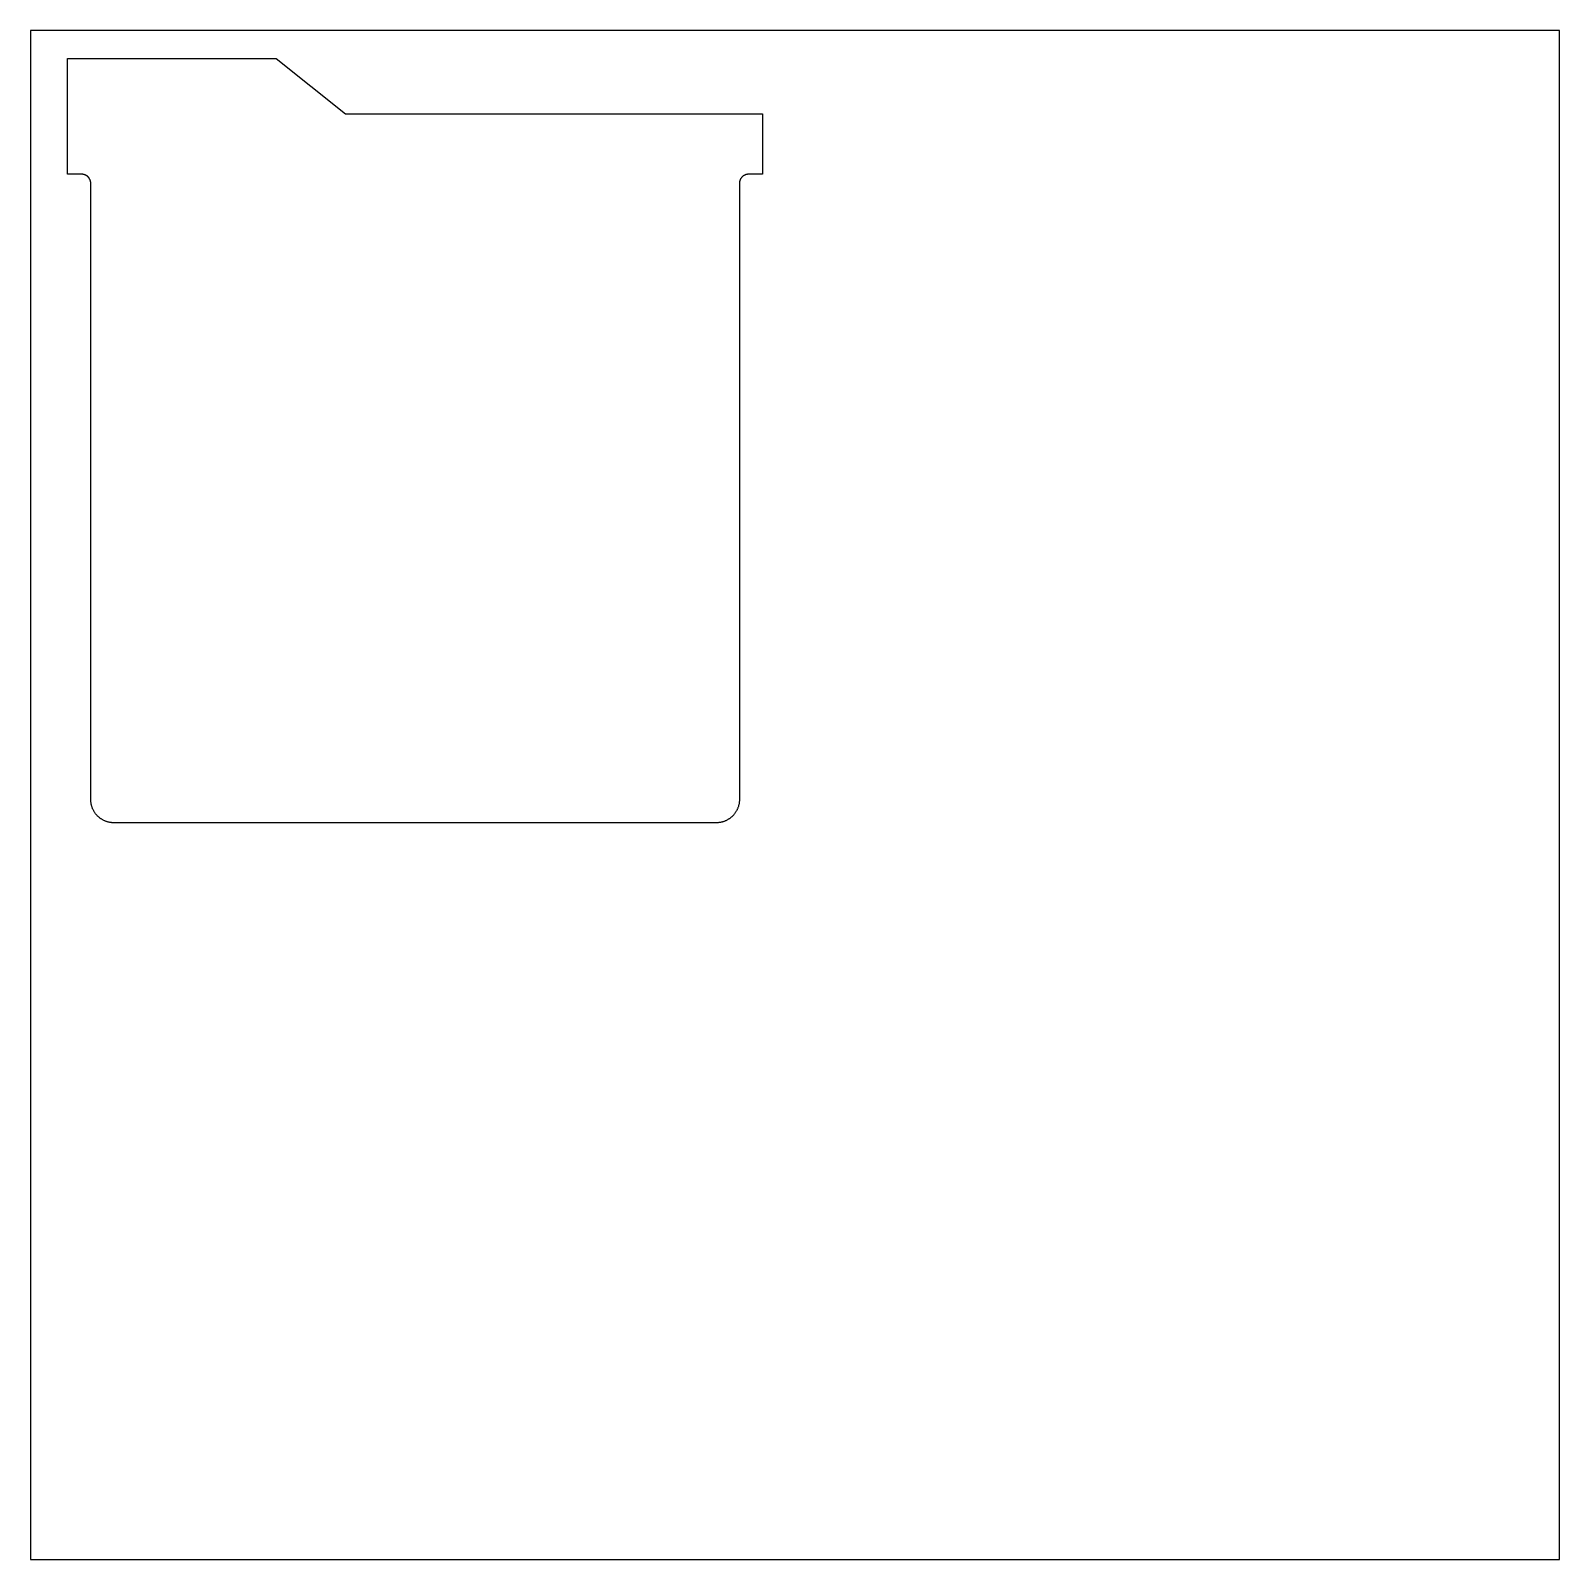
# Model space of a CAD drawing. Extents: x 3705 to 4035, y 1400 to 1730.
import ezdxf

# ---------------------------------------------------------------- set-up
doc = ezdxf.new("R2010")
doc.units = 0
doc.layers.add('CORTE_LASER', color=7, linetype='CONTINUOUS')

msp = doc.modelspace()

# ---------------------------------------------------------------- linework, layer by layer
at = {"layer": 'CORTE_LASER'}
for points in [[(3705, 1400), (4035, 1400), (4035, 1730), (3705, 1730)], [(3758, 1724), (3773, 1712), (3863, 1712), (3863, 1699), (3860, 1699), (3859.96, 1699), (3859.91, 1699), (3859.87, 1699), (3859.82, 1698.99), (3859.77, 1698.99), (3859.73, 1698.98), (3859.68, 1698.97), (3859.64, 1698.97), (3859.59, 1698.96), (3859.54, 1698.95), (3859.5, 1698.94), (3859.45, 1698.92), (3859.4, 1698.91), (3859.36, 1698.89), (3859.31, 1698.88), (3859.26, 1698.86), (3859.22, 1698.84), (3859.17, 1698.82), (3859.13, 1698.8), (3859.08, 1698.78), (3859.04, 1698.75), (3858.99, 1698.73), (3858.95, 1698.7), (3858.91, 1698.67), (3858.86, 1698.65), (3858.82, 1698.62), (3858.78, 1698.58), (3858.74, 1698.55), (3858.7, 1698.52), (3858.66, 1698.49), (3858.62, 1698.45), (3858.59, 1698.41), (3858.55, 1698.38), (3858.51, 1698.34), (3858.48, 1698.3), (3858.45, 1698.26), (3858.42, 1698.22), (3858.38, 1698.18), (3858.35, 1698.14), (3858.33, 1698.09), (3858.3, 1698.05), (3858.27, 1698.01), (3858.25, 1697.96), (3858.22, 1697.92), (3858.2, 1697.87), (3858.18, 1697.83), (3858.16, 1697.78), (3858.14, 1697.74), (3858.12, 1697.69), (3858.11, 1697.64), (3858.09, 1697.6), (3858.08, 1697.55), (3858.06, 1697.5), (3858.05, 1697.46), (3858.04, 1697.41), (3858.03, 1697.36), (3858.03, 1697.32), (3858.02, 1697.27), (3858.01, 1697.23), (3858.01, 1697.18), (3858, 1697.13), (3858, 1697.09), (3858, 1697.04), (3858, 1697), (3858, 1564), (3858, 1563.89), (3858, 1563.78), (3857.99, 1563.66), (3857.98, 1563.55), (3857.97, 1563.44), (3857.95, 1563.32), (3857.94, 1563.21), (3857.92, 1563.09), (3857.89, 1562.97), (3857.87, 1562.86), (3857.84, 1562.74), (3857.81, 1562.62), (3857.77, 1562.51), (3857.73, 1562.39), (3857.69, 1562.28), (3857.65, 1562.16), (3857.6, 1562.04), (3857.55, 1561.93), (3857.5, 1561.82), (3857.44, 1561.7), (3857.38, 1561.59), (3857.32, 1561.48), (3857.25, 1561.37), (3857.18, 1561.26), (3857.11, 1561.16), (3857.04, 1561.05), (3856.96, 1560.95), (3856.88, 1560.85), (3856.8, 1560.75), (3856.71, 1560.65), (3856.63, 1560.56), (3856.54, 1560.46), (3856.44, 1560.37), (3856.35, 1560.29), (3856.25, 1560.2), (3856.15, 1560.12), (3856.05, 1560.04), (3855.95, 1559.96), (3855.84, 1559.89), (3855.74, 1559.82), (3855.63, 1559.75), (3855.52, 1559.68), (3855.41, 1559.62), (3855.3, 1559.56), (3855.18, 1559.5), (3855.07, 1559.45), (3854.96, 1559.4), (3854.84, 1559.35), (3854.72, 1559.31), (3854.61, 1559.27), (3854.49, 1559.23), (3854.38, 1559.19), (3854.26, 1559.16), (3854.14, 1559.13), (3854.03, 1559.11), (3853.91, 1559.08), (3853.79, 1559.06), (3853.68, 1559.05), (3853.56, 1559.03), (3853.45, 1559.02), (3853.34, 1559.01), (3853.22, 1559), (3853.11, 1559), (3853, 1559), (3723, 1559), (3722.89, 1559), (3722.78, 1559), (3722.66, 1559.01), (3722.55, 1559.02), (3722.44, 1559.03), (3722.32, 1559.05), (3722.21, 1559.06), (3722.09, 1559.08), (3721.97, 1559.11), (3721.86, 1559.13), (3721.74, 1559.16), (3721.62, 1559.19), (3721.51, 1559.23), (3721.39, 1559.27), (3721.28, 1559.31), (3721.16, 1559.35), (3721.04, 1559.4), (3720.93, 1559.45), (3720.82, 1559.5), (3720.7, 1559.56), (3720.59, 1559.62), (3720.48, 1559.68), (3720.37, 1559.75), (3720.26, 1559.82), (3720.16, 1559.89), (3720.05, 1559.96), (3719.95, 1560.04), (3719.85, 1560.12), (3719.75, 1560.2), (3719.65, 1560.29), (3719.56, 1560.37), (3719.46, 1560.46), (3719.37, 1560.56), (3719.29, 1560.65), (3719.2, 1560.75), (3719.12, 1560.85), (3719.04, 1560.95), (3718.96, 1561.05), (3718.89, 1561.16), (3718.82, 1561.26), (3718.75, 1561.37), (3718.68, 1561.48), (3718.62, 1561.59), (3718.56, 1561.7), (3718.5, 1561.82), (3718.45, 1561.93), (3718.4, 1562.04), (3718.35, 1562.16), (3718.31, 1562.28), (3718.27, 1562.39), (3718.23, 1562.51), (3718.19, 1562.62), (3718.16, 1562.74), (3718.13, 1562.86), (3718.11, 1562.97), (3718.08, 1563.09), (3718.06, 1563.21), (3718.05, 1563.32), (3718.03, 1563.44), (3718.02, 1563.55), (3718.01, 1563.66), (3718, 1563.78), (3718, 1563.89), (3718, 1564), (3718, 1697), (3718, 1697.04), (3718, 1697.09), (3718, 1697.13), (3717.99, 1697.18), (3717.99, 1697.23), (3717.98, 1697.27), (3717.97, 1697.32), (3717.97, 1697.36), (3717.96, 1697.41), (3717.95, 1697.46), (3717.94, 1697.5), (3717.92, 1697.55), (3717.91, 1697.6), (3717.89, 1697.64), (3717.88, 1697.69), (3717.86, 1697.74), (3717.84, 1697.78), (3717.82, 1697.83), (3717.8, 1697.87), (3717.78, 1697.92), (3717.75, 1697.96), (3717.73, 1698.01), (3717.7, 1698.05), (3717.67, 1698.09), (3717.65, 1698.14), (3717.62, 1698.18), (3717.58, 1698.22), (3717.55, 1698.26), (3717.52, 1698.3), (3717.49, 1698.34), (3717.45, 1698.38), (3717.41, 1698.41), (3717.38, 1698.45), (3717.34, 1698.49), (3717.3, 1698.52), (3717.26, 1698.55), (3717.22, 1698.58), (3717.18, 1698.62), (3717.14, 1698.65), (3717.09, 1698.67), (3717.05, 1698.7), (3717.01, 1698.73), (3716.96, 1698.75), (3716.92, 1698.78), (3716.87, 1698.8), (3716.83, 1698.82), (3716.78, 1698.84), (3716.74, 1698.86), (3716.69, 1698.88), (3716.64, 1698.89), (3716.6, 1698.91), (3716.55, 1698.92), (3716.5, 1698.94), (3716.46, 1698.95), (3716.41, 1698.96), (3716.36, 1698.97), (3716.32, 1698.97), (3716.27, 1698.98), (3716.23, 1698.99), (3716.18, 1698.99), (3716.13, 1699), (3716.09, 1699), (3716.04, 1699), (3716, 1699), (3713, 1699), (3713, 1709), (3713, 1724)]]:
    msp.add_lwpolyline(points, close=True, dxfattribs=at)

doc.saveas('drawing.dxf')
